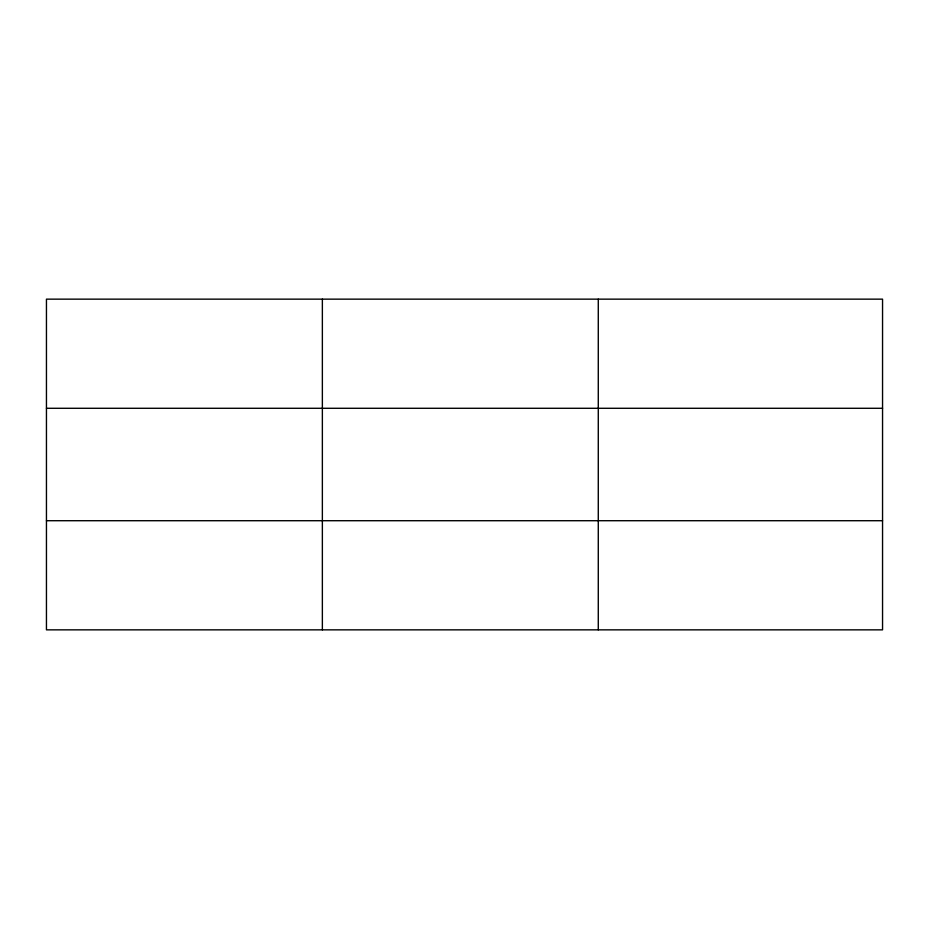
<?xml version="1.0" encoding="UTF-8"?>
<svg xmlns="http://www.w3.org/2000/svg" width="929" height="929" viewBox="0 0 929 929"><rect width="100%" height="100%" fill="white"/><g stroke="black" fill="none" stroke-linecap="round" stroke-linejoin="round"><path stroke-width="1.39" d="M322.363 299.15L322.363 629.85M598.276 299.15L598.276 629.85M882.55 408.284L882.55 299.15L46.45 299.15L46.45 629.85L882.55 629.85L882.55 408.284L46.45 408.284M46.45 520.716L882.55 520.716"/></g></svg>
